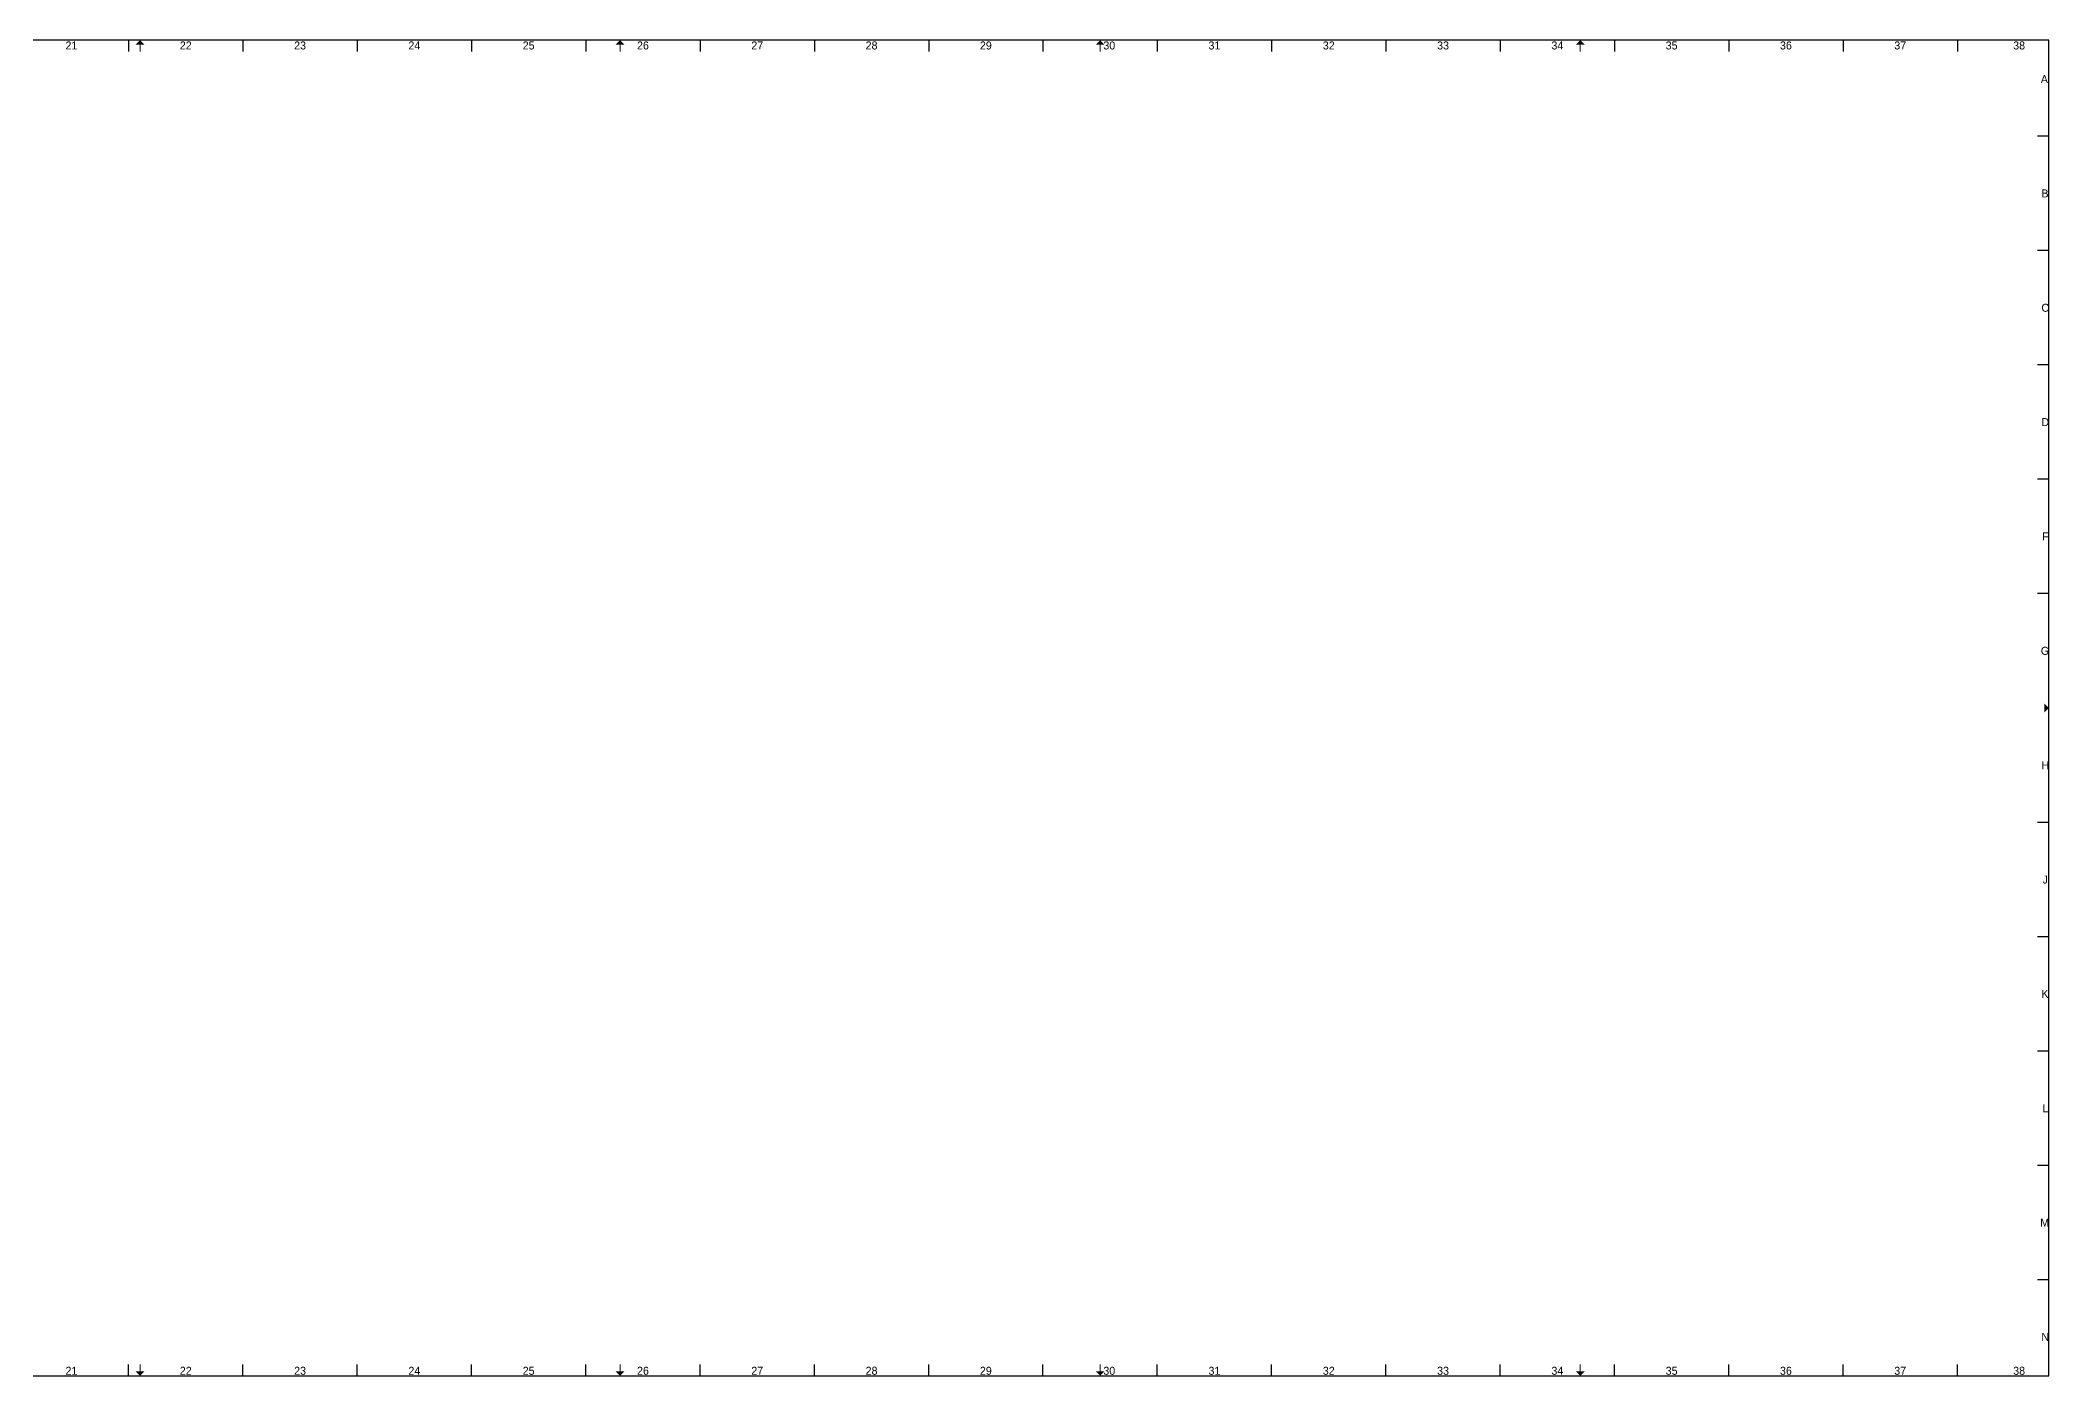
# Model space of a CAD drawing. Extents: x -5 to 1865, y -5 to 579.
# Drawn here: x 986 to 1865, y -5 to 579 of the extents above; entities that cross this region are included whole.
import ezdxf
from ezdxf.enums import TextEntityAlignment as Align

# ---------------------------------------------------------------- set-up
doc = ezdxf.new("R2010")
doc.units = 0
doc.header["$MEASUREMENT"] = 0
doc.layers.add('to-xx-rooster', color=7, linetype='CONTINUOUS', lineweight=25)
doc.layers.add('to-xx-vouwmerk', color=7, linetype='CONTINUOUS', lineweight=18)
doc.styles.add('RTW_ISO', font='iso-rtw.shx')

msp = doc.modelspace()

# ---------------------------------------------------------------- hatches: boundary and pattern name
at = {"layer": 'to-xx-vouwmerk'}
for points in [[(1032, 577), (1030, 579), (1028, 577)], [(1242, 577), (1240, 579), (1238, 577)], [(1452, 577), (1450, 579), (1448, 577)], [(1662, 577), (1660, 579), (1658, 577)], [(1863, 285), (1865, 287), (1863, 289)], [(1028, -3), (1030, -5), (1032, -3)], [(1238, -3), (1240, -5), (1242, -3)], [(1448, -3), (1450, -5), (1452, -3)], [(1658, -3), (1660, -5), (1662, -3)]]:
    msp.add_hatch(color=256, dxfattribs=at).paths.add_polyline_path(points)

# ---------------------------------------------------------------- linework, layer by layer
at = {"layer": 'to-xx-rooster'}
for p, q in [((1865, 579), (-5, 579)), ((1025, 579), (1025, 574)), ((1075, 579), (1075, 574)), ((1125, 579), (1125, 574)), ((1175, 579), (1175, 574)), ((1225, 579), (1225, 574)), ((1275, 579), (1275, 574)), ((1325, 579), (1325, 574)), ((1375, 579), (1375, 574)), ((1425, 579), (1425, 574)), ((1475, 579), (1475, 574)), ((1525, 579), (1525, 574)), ((1575, 579), (1575, 574)), ((1625, 579), (1625, 574)), ((1675, 579), (1675, 574)), ((1725, 579), (1725, 574)), ((1775, 579), (1775, 574)), ((1825, 579), (1825, 574)), ((1865, -5), (1865, 579)), ((1865, 537), (1860, 537)), ((1865, 487), (1860, 487)), ((1865, 437), (1860, 437)), ((1865, 387), (1860, 387)), ((1865, 337), (1860, 337)), ((1865, 237), (1860, 237)), ((1865, 187), (1860, 187)), ((1865, 137), (1860, 137)), ((1865, 87), (1860, 87)), ((1865, 37), (1860, 37)), ((1025, -5), (1025, 0)), ((1075, -5), (1075, 0)), ((1125, -5), (1125, 0)), ((1175, -5), (1175, 0)), ((1225, -5), (1225, 0)), ((1275, -5), (1275, 0)), ((1325, -5), (1325, 0)), ((1375, -5), (1375, 0)), ((1425, -5), (1425, 0)), ((1475, -5), (1475, 0)), ((1525, -5), (1525, 0)), ((1575, -5), (1575, 0)), ((1625, -5), (1625, 0)), ((1675, -5), (1675, 0)), ((1725, -5), (1725, 0)), ((1775, -5), (1775, 0)), ((1825, -5), (1825, 0)), ((-5, -5), (1865, -5))]:
    msp.add_line(p, q, dxfattribs=at)
at = {"layer": 'to-xx-vouwmerk'}
for p, q in [((1030, 574), (1030, 579)), ((1240, 574), (1240, 579)), ((1450, 574), (1450, 579)), ((1660, 574), (1660, 579)), ((1030, -5), (1030, 0)), ((1240, -5), (1240, 0)), ((1450, -5), (1450, 0)), ((1660, -5), (1660, 0))]:
    msp.add_line(p, q, dxfattribs=at)

# ---------------------------------------------------------------- texts
at = {"layer": 'to-xx-rooster', "style": 'RTW_ISO'}
for s, p in [('21', (1000, 573.9)), ('22', (1050, 573.9)), ('23', (1100, 573.9)), ('24', (1150, 573.9)), ('25', (1200, 573.9)), ('26', (1250, 573.9)), ('27', (1300, 573.9)), ('28', (1350, 573.9)), ('29', (1400, 573.9)), ('30', (1454, 573.9)), ('31', (1500, 573.9)), ('32', (1550, 573.9)), ('33', (1600, 573.9)), ('34', (1650, 573.9)), ('35', (1700, 573.9)), ('36', (1750, 573.9)), ('37', (1800, 573.9)), ('38', (1852, 573.9)), ('21', (1000, -5.6)), ('22', (1050, -5.6)), ('23', (1100, -5.6)), ('24', (1150, -5.6)), ('25', (1200, -5.6)), ('26', (1250, -5.6)), ('27', (1300, -5.6)), ('28', (1350, -5.6)), ('29', (1400, -5.6)), ('30', (1454, -5.6)), ('31', (1500, -5.6)), ('32', (1550, -5.6)), ('33', (1600, -5.6)), ('34', (1650, -5.6)), ('35', (1700, -5.6)), ('36', (1750, -5.6)), ('37', (1800, -5.6)), ('38', (1852, -5.6))]:
    msp.add_text(s, height=3.5, dxfattribs=at).set_placement(p, align=Align.BOTTOM_CENTER)
for s, p in [('A', (1861.5, 562)), ('B', (1861.75, 512)), ('C', (1861.75, 462)), ('D', (1861.75, 412)), ('F', (1862, 362)), ('G', (1861.5, 312)), ('H', (1861.75, 262)), ('J', (1862.25, 212)), ('K', (1861.75, 162)), ('L', (1862.25, 112)), ('M', (1861.25, 62)), ('N', (1861.75, 12))]:
    msp.add_text(s, height=3.5, dxfattribs=at).set_placement(p, align=Align.MIDDLE_LEFT)

doc.saveas('drawing.dxf')
